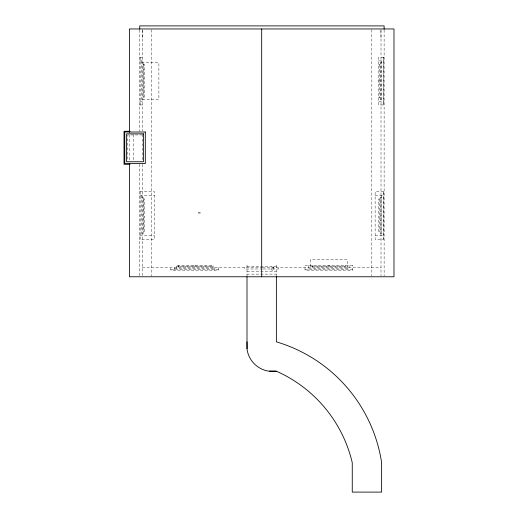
<?xml version="1.0" encoding="UTF-8"?>
<svg xmlns="http://www.w3.org/2000/svg" width="518" height="518" viewBox="0 0 518 518"><rect width="100%" height="100%" fill="white"/><g stroke="black" fill="none" stroke-linecap="round" stroke-linejoin="round"><path stroke-width="0.39" stroke-dasharray="2.59 1.94" d="M142.372 37.555L142.515 28.963M381.008 37.555L380.86 28.963M139.802 57.226L142.372 57.226M139.802 60.897L142.372 60.897M378.8 60.897L383.579 60.897M141.634 62.736L158.89 62.736L158.89 99.45L141.634 99.45M381.74 62.736L380.27 62.736L380.27 99.45L381.74 99.45M143.104 64.569L144.574 64.569L144.574 80.361L143.836 80.361M378.8 64.569L380.27 64.569M378.8 80.361L379.539 80.355M143.836 81.825L144.574 81.825L144.574 97.611L143.104 97.611M378.8 81.825L379.539 81.825M378.8 97.611L380.27 97.611M139.802 101.282L142.372 101.282M378.8 101.282L383.579 101.282M139.802 104.953L142.372 104.953M142.372 134.945L127.687 134.945L127.687 160.645M139.802 191.602L154.487 191.602L154.487 239.329L139.802 239.329M139.802 195.273L154.487 195.273M375.129 195.273L383.579 195.273M141.634 197.105L143.104 197.105L143.104 233.819L141.634 233.819M381.74 197.105L380.27 197.105L380.27 233.819L381.74 233.819M143.104 198.944L144.574 198.944L144.574 214.73L143.836 214.73M380.27 198.944L378.8 198.944L378.8 214.73L379.539 214.73M143.836 216.194L144.574 216.194L144.574 231.986L143.104 231.986M379.539 216.2L378.8 216.194L378.8 231.986L380.27 231.986M139.802 235.658L154.487 235.658M375.129 235.658L383.579 235.658M178.166 266.129L211.208 266.129M312.354 266.129L345.396 266.129M247.002 266.66L276.372 266.66M176.327 266.861L213.04 266.861M310.515 266.861L347.228 266.861M142.372 267.592L262.348 267.592M262.49 267.592L381.008 267.592M174.495 268.33L214.879 268.33M308.683 268.33L349.067 268.33M262.348 268.991L244.671 268.991L244.671 267.592M263.235 268.991L278.703 268.991L278.703 267.592M170.823 269.8L218.551 269.8M305.011 269.8L352.739 269.8M247.002 271.788L276.372 271.788M247.002 274.119L276.372 274.119M384.123 29.947L384.123 275.964M383.21 57.226L383.21 104.953M383.21 191.602L383.21 239.329M381.74 60.897L381.74 101.282M381.74 195.273L381.74 235.658M381.008 29.74L381.008 276.01M379.539 64.569L379.539 97.611M379.539 198.944L379.539 231.986M371.827 29.766L371.827 276.01M349.067 265.391L349.067 270.163M347.228 268.33L347.228 259.518L310.515 259.518L310.515 268.33M345.396 265.391L345.396 266.861M329.61 265.391L329.61 266.129M328.14 265.391L328.14 266.129M312.354 265.391L312.354 266.861M308.683 265.391L308.683 270.163M276.372 265.028L276.372 276.774M273.569 266.66L273.569 268.059L271.717 268.059L271.717 266.66M247.002 265.028L247.002 276.113M218.551 267.592L218.551 270.163L170.823 270.163L170.823 267.592M214.879 267.592L214.879 270.163M213.04 268.33L213.04 265.391L176.327 265.391L176.327 268.33M211.208 265.391L211.208 266.861M195.422 265.391L195.422 266.129M193.952 265.391L193.952 266.129M178.166 265.391L178.166 266.861M174.495 267.592L174.495 270.163M151.547 29.766L151.547 276.01M143.836 64.569L143.836 97.611M143.836 198.944L143.836 231.986M143.104 62.736L143.104 99.45M142.372 29.74L142.372 130.899M142.372 134.499L142.372 160.645M142.372 164.316L142.372 276.01M141.634 60.897L141.634 101.282M141.634 195.273L141.634 235.658M140.164 57.226L140.164 104.953M140.164 191.602L140.164 239.329M139.718 29.921L139.718 131.274M139.718 164.316L139.718 275.964M133.191 134.499L133.191 160.282M129.39 134.706L129.39 160.535M271.179 268.706C273.621 275.026 275.854 263.798 271.179 268.706M383.579 57.226L378.8 57.226L378.8 104.953L383.579 104.953L383.579 57.226M383.579 191.602L375.129 191.602L375.129 239.329L383.579 239.329L383.579 191.602M352.739 265.391L305.011 265.391L305.011 270.163L352.739 270.163L352.739 265.391"/><path stroke-width="0.78" d="M247.002 341.835L247.105 349.825A25.958 25.958 0 0 0 268.382 371.102L276.372 371.205A133.327 133.327 0 0 1 352.259 462.729L352.259 492.1L381.63 492.1L381.63 462.729A149.443 149.443 0 0 0 276.372 341.835L276.372 276.774M130.135 131.274L124.016 131.274L124.016 164.316L130.135 164.316M198.375 212.904L200.213 212.904M269.502 371.205L276.372 371.205M384.123 29.137L384.123 25.9L139.718 25.9L139.718 29.118M261.687 28.963L261.687 276.774M247.002 276.774L247.002 348.705M129.39 132.284L129.39 28.963L393.984 28.956L393.984 276.774L129.39 276.774L129.39 163.766M145.305 132.006L124.747 132.006L124.747 163.578L145.305 163.578L145.305 132.006M143.473 133.845L126.586 133.845L126.586 161.745L143.473 161.745L143.473 133.845"/></g></svg>
